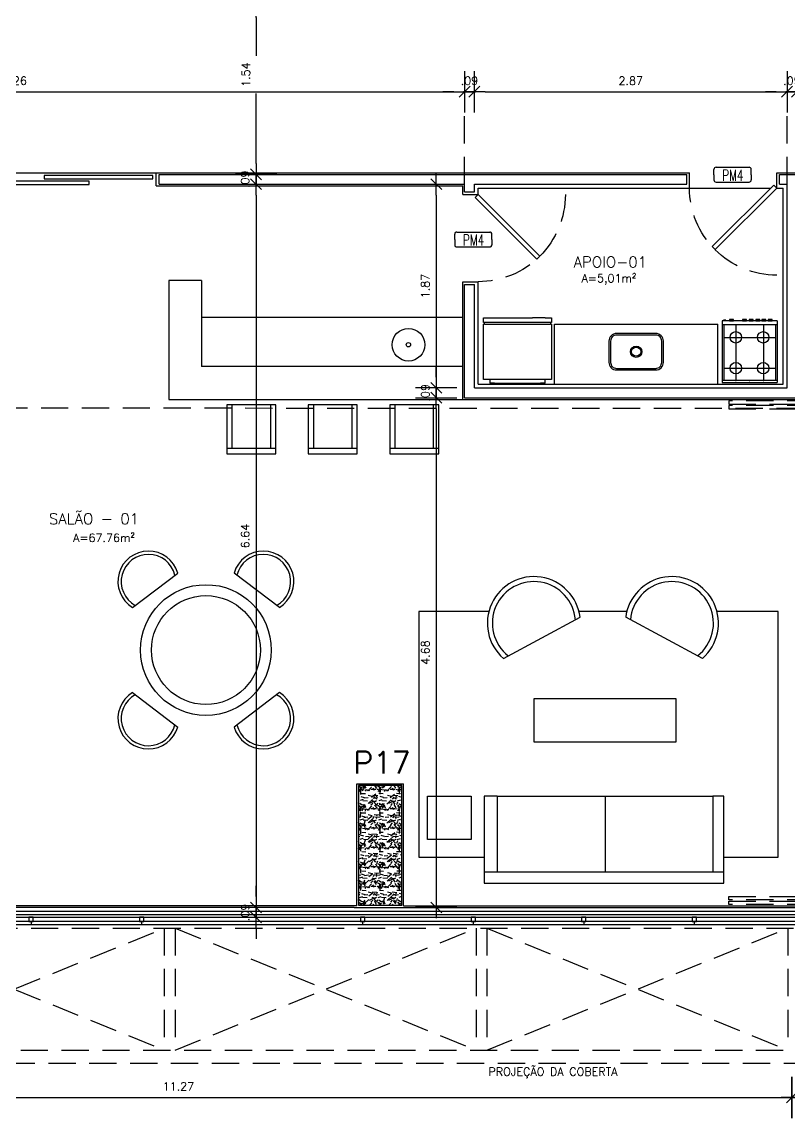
# Model space of a CAD drawing. Header units: millimetres. Extents: x 1658.6 to 1706.6, y -26.2 to 3.6.
# Drawn here: x 1674.65 to 1681.69, y -15.64 to -5.58 of the extents above; entities that cross this region are included whole.
import ezdxf
from ezdxf.enums import TextEntityAlignment as Align

# ---------------------------------------------------------------- set-up
doc = ezdxf.new("R2010")
doc.units = ezdxf.units.MM
doc.linetypes.add('DASHED2', pattern=[0.375, 0.25, -0.125])
doc.linetypes.add('HIDDEN', pattern=[0.375, 0.25, -0.125])
for name, color, linetype in [('COTA', 11, 'Continuous'), ('EMVISTA', 2, 'Continuous'), ('ESQUADRIA', 2, 'Continuous'), ('ESQUADRIA CT', 2, 'Continuous'), ('HACHURA 1', 8, 'Continuous'), ('HACHURIA', 11, 'Continuous'), ('INDICACOES', 2, 'Continuous'), ('MOBILIA 2', 11, 'Continuous'), ('PAREDE', 7, 'Continuous'), ('PAREDE 1', 7, 'Continuous'), ('PILAR', 21, 'Continuous'), ('PISO', 1, 'Continuous'), ('PROJECAO', 1, 'DASHED2'), ('TEXTO 1', 3, 'Continuous'), ('TEXTO 2', 2, 'Continuous'), ('WC', 4, 'Continuous'), ('WC 2', 11, 'Continuous')]:
    doc.layers.add(name, color=color, linetype=linetype)
doc.styles.add('ROMANS', font='romans.shx')
doc.dimstyles.new('Copy of TICK50', dxfattribs={"dimtxt": 0.075, "dimasz": 0.0995, "dimexe": 0.18, "dimexo": 0.0625, "dimgap": 0.063, "dimtad": 1, "dimrnd": 0.005, "dimzin": 4, "dimdsep": 46, "dimtxsty": 'ROMANS', "dimblk1": 'TICK', "dimblk2": 'TICK', "dimsah": 1, "dimcen": 0.09, "dimse1": 1, "dimse2": 1, "dimclrd": 256, "dimclrt": 2, "dimaunit": 1, "dimadec": 4, "dimazin": 0, "dimtfac": 1, "dimtix": 1, "dimtmove": 2, "dimatfit": 3, "dimldrblk": 'TICK', "dimfxl": 0.18, "dimtfillclr": 256, "dimtolj": 1, "dimtzin": 0, "dimlwd": -1, "dimarcsym": 0})

# ---------------------------------------------------------------- blocks, each defined once
blk = doc.blocks.new('IND ESQUADRIAS')
for p, q in [((-0.2563558479264429, 0.1030012551640027), (-0.2563558479264429, 0.1762319728281909)), ((-0.2265853104265716, 0.2060025103278349), (0.2265853104265716, 0.2060025103278349)), ((0.2563558479265566, 0.1030012551640027), (0.2563558479265566, 0.1762319728281909)), ((-0.2563558479264429, 0.1030012551640027), (-0.2563558479264429, 0.02977053749978609)), ((-0.2265853104265716, 1.13686837721616e-13), (0.2265853104265716, -1.4210854715202e-13)), ((0.2563558479265566, 0.1030012551640027), (0.2563558479265566, 0.02977053749978609))]:
    blk.add_line(p, q)
for centre, start, end in [((-0.2265853104265716, 0.1762319728281909), 90.00000000002606, 180), ((0.2265853104265716, 0.1762319728281909), 0, 89.99999999997395), ((-0.2265853104265716, 0.02977053749978609), 180, 269.9999999999739), ((0.2265853104265716, 0.02977053749978609), 270.000000000026, 0)]:
    blk.add_arc(centre, 0.02977053750000018, start, end)
at = {"linetype": 'ByBlock', "style": 'ROMANS', "width": 0.7}
blk.add_attdef('P01', text='', height=0.15, dxfattribs=at).set_placement((0.004060482612999294, -0.02483593413271024), align=Align.BOTTOM_CENTER)
blk = doc.blocks.new('aae')
at = {"layer": 'MOBILIA 2'}
for p, q in [((1138.9558690445, 53.59926797184039), (1138.9558690445, 54.04926797184021)), ((1138.9558690445, 53.99926797184025), (1139.3558690445, 53.99926797184025)), ((1139.3558690445, 53.64926797184035), (1138.9558690445, 53.64926797184035))]:
    blk.add_line(p, q, dxfattribs=at)
blk.add_lwpolyline([(1139.3558690445, 54.04926797184021), (1138.9058690445, 54.04926797184021), (1138.9058690445, 53.59926797184039), (1139.3558690445, 53.59926797184039)], close=True, dxfattribs=at)
blk = doc.blocks.new('TICK')
at = {"layer": 'COTA'}
for p, q in [((0, 1.907592907288972), (0, -1.907600000000002)), ((-1, 0), (1, 0))]:
    blk.add_line(p, q, dxfattribs=at)
at = {"layer": 'COTA', "color": 2}
blk.add_line((0.5, 0.5), (-0.5, -0.5), dxfattribs=at)
blk = doc.blocks.new('*D89')
at = {"layer": 'COTA'}
blk.add_line((1681.818947151718, -15.45237665051484), (1693.039947151718, -15.45237665051484), dxfattribs=at)
at = {"layer": 'Defpoints', "color": 0}
for p in [(1681.719447151718, -8.715458296289064), (1693.139447151718, -11.75045829628905), (1693.139447151718, -15.45237665051484)]:
    blk.add_point(p, dxfattribs=at)
at = {"layer": 'COTA', "xscale": 0.0995, "yscale": 0.0995, "zscale": 0.0995, "rotation": 180}
blk.add_blockref('TICK', (1681.719447151718, -15.45237665051484), dxfattribs=at)
at = {"layer": 'COTA', "xscale": 0.0995, "yscale": 0.0995, "zscale": 0.0995}
blk.add_blockref('TICK', (1693.139447151718, -15.45237665051484), dxfattribs=at)
at = {"layer": 'COTA', "color": 2, "insert": (1687.429447151718, -15.35187665051484), "char_height": 0.075, "attachment_point": 5, "style": 'ROMANS'}
blk.add_mtext('\\A1;11.42', dxfattribs=at)
blk = doc.blocks.new('*D88')
at = {"layer": 'COTA'}
blk.add_line((1670.553947151719, -15.45237665051484), (1681.619947151718, -15.45237665051484), dxfattribs=at)
at = {"layer": 'Defpoints', "color": 0}
for p in [(1681.719447151718, -8.715458296289064), (1670.454447151719, -11.92545829628905), (1681.719447151718, -15.45237665051484)]:
    blk.add_point(p, dxfattribs=at)
at = {"layer": 'COTA', "xscale": 0.0995, "yscale": 0.0995, "zscale": 0.0995, "rotation": 180}
blk.add_blockref('TICK', (1670.454447151719, -15.45237665051484), dxfattribs=at)
at = {"layer": 'COTA', "xscale": 0.0995, "yscale": 0.0995, "zscale": 0.0995}
blk.add_blockref('TICK', (1681.719447151718, -15.45237665051484), dxfattribs=at)
at = {"layer": 'COTA', "color": 2, "insert": (1676.086947151719, -15.35187665051484), "char_height": 0.075, "attachment_point": 5, "style": 'ROMANS'}
blk.add_mtext('\\A1;11.27', dxfattribs=at)
blk = doc.blocks.new('*D84')
at = {"layer": 'COTA'}
blk.add_line((1678.454650166093, -9.12795836722554), (1678.454650166093, -13.6089583672255), dxfattribs=at)
at = {"layer": 'Defpoints', "color": 0}
for p in [(1678.714447151718, -9.02845836722554), (1678.454650166093, -13.7084583672255), (1678.454650166093, -13.7084583672255)]:
    blk.add_point(p, dxfattribs=at)
at = {"layer": 'COTA', "xscale": 0.0995, "yscale": 0.0995, "zscale": 0.0995}
for p, rotation in [((1678.454650166093, -9.02845836722554), 90), ((1678.454650166093, -13.7084583672255), 270)]:
    blk.add_blockref('TICK', p, dxfattribs=dict(at, rotation=rotation))
at = {"layer": 'COTA', "color": 2, "insert": (1678.354150166093, -11.36845836722552), "char_height": 0.075, "attachment_point": 5, "rotation": 90, "style": 'ROMANS'}
blk.add_mtext('\\A1;4.68', dxfattribs=at)
blk = doc.blocks.new('*D83')
at = {"layer": 'COTA'}
for p, q in [((1678.454650166093, -8.838958367225535), (1678.454650166093, -8.739458367225534)), ((1678.454650166093, -8.938458367225536), (1678.454650166093, -9.02845836722554)), ((1678.454650166093, -9.12795836722554), (1678.454650166093, -9.227458367225541))]:
    blk.add_line(p, q, dxfattribs=at)
at = {"layer": 'Defpoints', "color": 0}
for p in [(1678.804447151718, -8.938458367225536), (1678.454650166093, -9.02845836722554), (1678.714447151718, -9.02845836722554)]:
    blk.add_point(p, dxfattribs=at)
at = {"layer": 'COTA', "xscale": 0.0995, "yscale": 0.0995, "zscale": 0.0995}
for p, rotation in [((1678.454650166093, -8.938458367225536), 270), ((1678.454650166093, -9.02845836722554), 90)]:
    blk.add_blockref('TICK', p, dxfattribs=dict(at, rotation=rotation))
at = {"layer": 'COTA', "color": 2, "insert": (1678.354150166093, -8.983458367225538), "char_height": 0.075, "attachment_point": 5, "rotation": 90, "style": 'ROMANS'}
blk.add_mtext('\\A1;.09', dxfattribs=at)
blk = doc.blocks.new('*D82')
at = {"layer": 'COTA'}
blk.add_line((1678.454650166093, -7.167958367225538), (1678.454650166093, -8.838958367225535), dxfattribs=at)
at = {"layer": 'Defpoints', "color": 0}
for p in [(1678.714447151718, -7.068458367225539), (1678.454650166093, -8.938458367225536), (1678.804447151718, -8.938458367225536)]:
    blk.add_point(p, dxfattribs=at)
at = {"layer": 'COTA', "xscale": 0.0995, "yscale": 0.0995, "zscale": 0.0995}
for p, rotation in [((1678.454650166093, -7.068458367225539), 90), ((1678.454650166093, -8.938458367225536), 270)]:
    blk.add_blockref('TICK', p, dxfattribs=dict(at, rotation=rotation))
at = {"layer": 'COTA', "color": 2, "insert": (1678.354150166093, -8.003458367225537), "char_height": 0.075, "attachment_point": 5, "rotation": 90, "style": 'ROMANS'}
blk.add_mtext('\\A1;1.87', dxfattribs=at)
blk = doc.blocks.new('*D81')
at = {"layer": 'COTA'}
for p, q in [((1676.800294762306, -13.6089583672255), (1676.800294762306, -13.5094583672255)), ((1676.800294762306, -13.7084583672255), (1676.800294762306, -13.79845836722554)), ((1676.800294762306, -13.89795836722554), (1676.800294762306, -13.99745836722554))]:
    blk.add_line(p, q, dxfattribs=at)
at = {"layer": 'Defpoints', "color": 0}
for p in [(1676.800294762306, -13.7084583672255), (1676.800294762306, -13.79845836722554), (1676.800294762306, -13.79845836722554)]:
    blk.add_point(p, dxfattribs=at)
at = {"layer": 'COTA', "xscale": 0.0995, "yscale": 0.0995, "zscale": 0.0995}
for p, rotation in [((1676.800294762306, -13.7084583672255), 270), ((1676.800294762306, -13.79845836722554), 90)]:
    blk.add_blockref('TICK', p, dxfattribs=dict(at, rotation=rotation))
at = {"layer": 'COTA', "color": 2, "insert": (1676.699794762306, -13.75345836722552), "char_height": 0.075, "attachment_point": 5, "rotation": 90, "style": 'ROMANS'}
blk.add_mtext('\\A1;.09', dxfattribs=at)
blk = doc.blocks.new('*D80')
at = {"layer": 'COTA'}
blk.add_line((1676.800294762306, -7.167958367225538), (1676.800294762306, -13.6089583672255), dxfattribs=at)
at = {"layer": 'Defpoints', "color": 0}
for p in [(1681.674447151718, -7.068458367225539), (1676.800294762306, -13.7084583672255), (1676.800294762306, -13.7084583672255)]:
    blk.add_point(p, dxfattribs=at)
at = {"layer": 'COTA', "xscale": 0.0995, "yscale": 0.0995, "zscale": 0.0995}
for p, rotation in [((1676.800294762306, -7.068458367225539), 90), ((1676.800294762306, -13.7084583672255), 270)]:
    blk.add_blockref('TICK', p, dxfattribs=dict(at, rotation=rotation))
at = {"layer": 'COTA', "color": 2, "insert": (1676.699794762306, -10.29877234737648), "char_height": 0.075, "attachment_point": 5, "rotation": 90, "style": 'ROMANS'}
blk.add_mtext('\\A1;6.64', dxfattribs=at)
blk = doc.blocks.new('*D79')
at = {"layer": 'COTA'}
for p, q in [((1676.800294762306, -6.878958367225535), (1676.800294762306, -6.779458367225535)), ((1676.800294762306, -6.978458367225535), (1676.800294762306, -7.068458367225539)), ((1676.800294762306, -7.167958367225538), (1676.800294762306, -7.267458367225538))]:
    blk.add_line(p, q, dxfattribs=at)
at = {"layer": 'Defpoints', "color": 0}
for p in [(1676.800294762306, -6.978458367225535), (1676.800294762306, -7.068458367225539), (1681.674447151718, -7.068458367225539)]:
    blk.add_point(p, dxfattribs=at)
at = {"layer": 'COTA', "xscale": 0.0995, "yscale": 0.0995, "zscale": 0.0995}
for p, rotation in [((1676.800294762306, -6.978458367225535), 270), ((1676.800294762306, -7.068458367225539), 90)]:
    blk.add_blockref('TICK', p, dxfattribs=dict(at, rotation=rotation))
at = {"layer": 'COTA', "color": 2, "insert": (1676.699794762306, -7.023458367225537), "char_height": 0.075, "attachment_point": 5, "rotation": 90, "style": 'ROMANS'}
blk.add_mtext('\\A1;.09', dxfattribs=at)
blk = doc.blocks.new('*D78')
at = {"layer": 'COTA'}
for p, q in [((1676.800294762306, -5.537958367225529), (1676.800294762306, -5.891138345711397)), ((1676.800294762306, -6.878958367225542), (1676.800294762306, -6.234995488568757))]:
    blk.add_line(p, q, dxfattribs=at)
at = {"layer": 'Defpoints', "color": 0}
for p in [(1677.206078499228, -5.438458367225529), (1676.800294762306, -6.978458367225542), (1676.800294762306, -6.978458367225542)]:
    blk.add_point(p, dxfattribs=at)
at = {"layer": 'COTA', "xscale": 0.0995, "yscale": 0.0995, "zscale": 0.0995}
for p, rotation in [((1676.800294762306, -5.438458367225529), 90), ((1676.800294762306, -6.978458367225542), 270)]:
    blk.add_blockref('TICK', p, dxfattribs=dict(at, rotation=rotation))
at = {"layer": 'COTA', "color": 2, "insert": (1676.707607057483, -6.063066917140013), "char_height": 0.075, "attachment_point": 5, "rotation": 90, "style": 'ROMANS'}
blk.add_mtext('\\A1;1.54', dxfattribs=at)
blk = doc.blocks.new('*D77')
at = {"layer": 'COTA'}
for p, q in [((1676.800294762306, -5.248958367225526), (1676.800294762306, -5.149458367225526)), ((1676.800294762306, -5.348458367225525), (1676.800294762306, -5.438458367225522)), ((1676.800294762306, -5.537958367225522), (1676.800294762306, -5.637458367225522))]:
    blk.add_line(p, q, dxfattribs=at)
at = {"layer": 'Defpoints', "color": 0}
for p in [(1677.294447151718, -5.348458367225525), (1676.800294762306, -5.438458367225522), (1677.206078499228, -5.438458367225522)]:
    blk.add_point(p, dxfattribs=at)
at = {"layer": 'COTA', "xscale": 0.0995, "yscale": 0.0995, "zscale": 0.0995}
for p, rotation in [((1676.800294762306, -5.348458367225525), 270), ((1676.800294762306, -5.438458367225522), 90)]:
    blk.add_blockref('TICK', p, dxfattribs=dict(at, rotation=rotation))
at = {"layer": 'COTA', "color": 2, "insert": (1676.699794762306, -5.393458367225524), "char_height": 0.075, "attachment_point": 5, "rotation": 90, "style": 'ROMANS'}
blk.add_mtext('\\A1;.09', dxfattribs=at)
blk = doc.blocks.new('*D66')
at = {"layer": 'COTA'}
blk.add_line((1681.863947151718, -6.21899981550807), (1684.534947151719, -6.21899981550807), dxfattribs=at)
at = {"layer": 'Defpoints', "color": 0}
for p in [(1684.634447151719, -6.21899981550807), (1681.764447151718, -7.068458367225539), (1684.634447151719, -7.068458367225531)]:
    blk.add_point(p, dxfattribs=at)
at = {"layer": 'COTA', "xscale": 0.0995, "yscale": 0.0995, "zscale": 0.0995, "rotation": 180}
blk.add_blockref('TICK', (1681.764447151718, -6.21899981550807), dxfattribs=at)
at = {"layer": 'COTA', "xscale": 0.0995, "yscale": 0.0995, "zscale": 0.0995}
blk.add_blockref('TICK', (1684.634447151719, -6.21899981550807), dxfattribs=at)
at = {"layer": 'COTA', "color": 2, "insert": (1683.199447151718, -6.11849981550807), "char_height": 0.075, "attachment_point": 5, "style": 'ROMANS'}
blk.add_mtext('\\A1;2.87', dxfattribs=at)
blk = doc.blocks.new('*D65')
at = {"layer": 'COTA'}
for p, q in [((1681.574947151718, -6.21899981550807), (1681.475447151718, -6.21899981550807)), ((1681.674447151718, -6.21899981550807), (1681.764447151718, -6.21899981550807)), ((1681.863947151718, -6.21899981550807), (1681.963447151718, -6.21899981550807))]:
    blk.add_line(p, q, dxfattribs=at)
at = {"layer": 'Defpoints', "color": 0}
for p in [(1681.764447151718, -6.21899981550807), (1681.674447151718, -7.068458367225539), (1681.764447151718, -7.068458367225539)]:
    blk.add_point(p, dxfattribs=at)
at = {"layer": 'COTA', "xscale": 0.0995, "yscale": 0.0995, "zscale": 0.0995}
blk.add_blockref('TICK', (1681.674447151718, -6.21899981550807), dxfattribs=at)
at = {"layer": 'COTA', "xscale": 0.0995, "yscale": 0.0995, "zscale": 0.0995, "rotation": 180}
blk.add_blockref('TICK', (1681.764447151718, -6.21899981550807), dxfattribs=at)
at = {"layer": 'COTA', "color": 2, "insert": (1681.719447151718, -6.11849981550807), "char_height": 0.075, "attachment_point": 5, "style": 'ROMANS'}
blk.add_mtext('\\A1;.09', dxfattribs=at)
blk = doc.blocks.new('*D64')
at = {"layer": 'COTA'}
blk.add_line((1678.903947151718, -6.21899981550807), (1681.574947151718, -6.21899981550807), dxfattribs=at)
at = {"layer": 'Defpoints', "color": 0}
for p in [(1681.674447151718, -6.21899981550807), (1678.804447151718, -7.068458367225539), (1681.674447151718, -7.068458367225539)]:
    blk.add_point(p, dxfattribs=at)
at = {"layer": 'COTA', "xscale": 0.0995, "yscale": 0.0995, "zscale": 0.0995, "rotation": 180}
blk.add_blockref('TICK', (1678.804447151718, -6.21899981550807), dxfattribs=at)
at = {"layer": 'COTA', "xscale": 0.0995, "yscale": 0.0995, "zscale": 0.0995}
blk.add_blockref('TICK', (1681.674447151718, -6.21899981550807), dxfattribs=at)
at = {"layer": 'COTA', "color": 2, "insert": (1680.239447151718, -6.11849981550807), "char_height": 0.075, "attachment_point": 5, "style": 'ROMANS'}
blk.add_mtext('\\A1;2.87', dxfattribs=at)
blk = doc.blocks.new('*D63')
at = {"layer": 'COTA'}
for p, q in [((1678.614947151718, -6.21899981550807), (1678.515447151718, -6.21899981550807)), ((1678.714447151718, -6.21899981550807), (1678.804447151718, -6.21899981550807)), ((1678.903947151718, -6.21899981550807), (1679.003447151718, -6.21899981550807))]:
    blk.add_line(p, q, dxfattribs=at)
at = {"layer": 'Defpoints', "color": 0}
for p in [(1678.804447151718, -6.21899981550807), (1678.714447151718, -7.068458367225546), (1678.804447151718, -7.068458367225539)]:
    blk.add_point(p, dxfattribs=at)
at = {"layer": 'COTA', "xscale": 0.0995, "yscale": 0.0995, "zscale": 0.0995}
blk.add_blockref('TICK', (1678.714447151718, -6.21899981550807), dxfattribs=at)
at = {"layer": 'COTA', "xscale": 0.0995, "yscale": 0.0995, "zscale": 0.0995, "rotation": 180}
blk.add_blockref('TICK', (1678.804447151718, -6.21899981550807), dxfattribs=at)
at = {"layer": 'COTA', "color": 2, "insert": (1678.759447151718, -6.11849981550807), "char_height": 0.075, "attachment_point": 5, "style": 'ROMANS'}
blk.add_mtext('\\A1;.09', dxfattribs=at)
blk = doc.blocks.new('*D62')
at = {"layer": 'COTA'}
blk.add_line((1670.553947151717, -6.21899981550807), (1678.614947151718, -6.21899981550807), dxfattribs=at)
at = {"layer": 'Defpoints', "color": 0}
for p in [(1670.454447151717, -5.553458367225552), (1678.714447151718, -6.21899981550807), (1678.714447151718, -7.068458367225546)]:
    blk.add_point(p, dxfattribs=at)
at = {"layer": 'COTA', "xscale": 0.0995, "yscale": 0.0995, "zscale": 0.0995, "rotation": 180}
blk.add_blockref('TICK', (1670.454447151717, -6.21899981550807), dxfattribs=at)
at = {"layer": 'COTA', "xscale": 0.0995, "yscale": 0.0995, "zscale": 0.0995}
blk.add_blockref('TICK', (1678.714447151718, -6.21899981550807), dxfattribs=at)
at = {"layer": 'COTA', "color": 2, "insert": (1674.584447151718, -6.11849981550807), "char_height": 0.075, "attachment_point": 5, "style": 'ROMANS'}
blk.add_mtext('\\A1;8.26', dxfattribs=at)
blk = doc.blocks.new('*D35')
at = {"layer": 'COTA'}
blk.add_line((1677.393947151719, -4.080212613335121), (1678.129947151718, -4.080212613335121), dxfattribs=at)
at = {"layer": 'Defpoints', "color": 0}
for p in [(1678.229447151718, -4.080212613335121), (1677.294447151718, -6.414469998897538), (1678.229447151718, -6.414469998897538)]:
    blk.add_point(p, dxfattribs=at)
at = {"layer": 'COTA', "xscale": 0.0995, "yscale": 0.0995, "zscale": 0.0995, "rotation": 180}
blk.add_blockref('TICK', (1677.294447151718, -4.080212613335121), dxfattribs=at)
at = {"layer": 'COTA', "xscale": 0.0995, "yscale": 0.0995, "zscale": 0.0995}
blk.add_blockref('TICK', (1678.229447151718, -4.080212613335121), dxfattribs=at)
at = {"layer": 'COTA', "color": 2, "insert": (1677.761947151718, -3.979712613335121), "char_height": 0.075, "attachment_point": 5, "style": 'ROMANS'}
blk.add_mtext('\\A1;.94', dxfattribs=at)
blk = doc.blocks.new('FOGÃO 4B')
for p, q in [((0.5600000000000005, 0.6300000000000026), (0, 0.6300000000000026)), ((0, 0), (0, 0.6300000000000026)), ((0.5600000000000005, 0.6049999999999969), (0, 0.6049999999999969)), ((0.0150000000000006, 0.0386474700376454), (0.0150000000000006, 0.6049999999999827)), ((0.1400000000000006, 0.0386474700376454), (0.1400000000000006, 0.6049999999999827)), ((0.4200000000000035, 0.0386474700376383), (0.4200000000000035, 0.6049999999999969)), ((0.545, 0.0386474700376383), (0.545, 0.6049999999999969)), ((0.5600000000000005, 0), (0.5600000000000005, 0.6300000000000026)), ((0.545, 0.4835999694856739), (0.0150000000000024, 0.4835999694856739)), ((0.545, 0.1685999694856761), (0.0150000000000006, 0.1685999694856761)), ((0.5600000000000005, 0.0386474700376311), (0, 0.0386474700376311)), ((0, 0), (0.5600000000000005, 0)), ((0.5451437570488374, -0.0068558178247429), (0.5451437570488374, 0)), ((0.523664426358927, -0.0001333010939817), (0.523664426358927, -0.0068558178247429)), ((0.523664426358927, -0.0068558178247429), (0.5451437570488374, -0.0068558178247429))]:
    blk.add_line(p, q)
for points in [[(0.0519614778746078, -0.0010713266843254), (0.0519614778746078, -0.0134219969571135), (0.092814322520125, -0.0134219969571135), (0.092814322520125, -0.0010713266843254)], [(0.1149253982303264, -0.0010713266843254), (0.1149253982303264, -0.0134219969571135), (0.1557782428758436, -0.0134219969571135), (0.1557782428758436, -0.0010713266843254)], [(0.1776787369126147, -0.0010713266843254), (0.1776787369126147, -0.0134219969571135), (0.2185315815581319, -0.0134219969571135), (0.2185315815581319, -0.0010713266843254)], [(0.245486035757235, -0.0010713266843254), (0.245486035757235, -0.0134219969571135), (0.2863388804027522, -0.0134219969571135), (0.2863388804027522, -0.0010713266843254)], [(0.3120298445612715, -0.0010713266843254), (0.3120298445612715, -0.0134219969571135), (0.3528826892067887, -0.0134219969571135), (0.3528826892067887, -0.0010713266843254)], [(0.4463809522099301, -0.0010713266843254), (0.4463809522099301, -0.0134219969571135), (0.4872337968554472, -0.0134219969571135), (0.4872337968554472, -0.0010713266843254)]]:
    blk.add_lwpolyline(points, close=True)
for centre in [(0.1412634900405827, 0.4835999694856739), (0.4212634900405839, 0.4835999694856739), (0.1412634900405827, 0.1685999694856761), (0.4212634900405839, 0.1685999694856761)]:
    blk.add_circle(centre, 0.0584563888778918)
for p in [(0.1400000000000006, 0.6300000000000026), (0.2799999999999994, 0.6300000000000026), (0.42, 0.6300000000000026)]:
    blk.add_point(p)
blk = doc.blocks.new('GELADEIRA1')
for p, q in [((-0.2475000000000005, -0.0003732400716965), (-0.1974999999999998, 0)), ((0.2975000000000008, 2e-16), (-0.1974999999999998, 0)), ((0.2975000000000008, 2e-16), (0.3475000000000015, -0.0003732400716963)), ((-0.3149999999999995, -0.0403732400716963), (-0.2475000000000005, -0.0403732400716963)), ((-0.3150000000000013, -0.6324999999999995), (-0.3150000000000013, -0.0403732400716963)), ((-0.2475000000000005, -0.0003732400716965), (-0.2475000000000005, -0.0403732400716963)), ((0.3475000000000015, -0.0403732400716964), (0.3475000000000015, -0.0003732400716963)), ((0.4150000000000005, -0.0403732400716964), (0.4150000000000005, -0.6324999999999995)), ((-0.3149999999999995, -0.6999999999999998), (-0.3149999999999995, -0.6524999999999995)), ((-0.2475000000000005, -0.6999999999999998), (-0.3149999999999995, -0.6999999999999998)), ((-0.3050000000000015, -0.6524999999999995), (-0.3050000000000015, -0.6324999999999995)), ((0.4050000000000007, -0.6324999999999995), (-0.3050000000000015, -0.6324999999999995)), ((-0.3050000000000015, -0.6524999999999995), (0.4050000000000007, -0.6524999999999995)), ((-0.2475000000000005, -0.6999999999999998), (-0.1125000000000007, -0.6999999999999998)), ((0.4150000000000005, -0.6999999999999998), (-0.1125000000000007, -0.6999999999999998)), ((0.4050000000000007, -0.6324999999999995), (0.4050000000000007, -0.6524999999999995)), ((0.4150000000000005, -0.6524999999999995), (0.4150000000000005, -0.6999999999999998))]:
    blk.add_line(p, q)
for points in [[(-0.2475000000000005, -0.0403732400716963), (0.3475000000000015, -0.0403732400716963)], [(0.3475000000000015, -0.0403732400716964), (0.4150000000000005, -0.0403732400716964)], [(-0.3149999999999995, -0.6324999999999994), (-0.3050000000000015, -0.6324999999999994)], [(-0.3149999999999995, -0.6524999999999995), (-0.3050000000000015, -0.6524999999999995)], [(0.4050000000000007, -0.6324999999999995), (0.4150000000000005, -0.6324999999999995)], [(0.4050000000000007, -0.6524999999999995), (0.4150000000000005, -0.6524999999999995)]]:
    blk.add_lwpolyline(points)
blk = doc.blocks.new('Cuba Tramontina 47BL')
for points in [[(0.2499999999995453, -0.09750000000001818), (0.2499999999995453, 0.09750000000024557, 0.414213562373095), (0.1799999999995452, 0.1675000000002456), (-0.18, 0.1675000000002456, 0.414213562373095), (-0.25, 0.09750000000024556), (-0.25, -0.09750000000001818, 0.414213562373095), (-0.18, -0.1675000000000182), (0.1799999999995452, -0.1675000000000182, 0.414213562373095)], [(0.2349999999995452, -0.09750000000001818), (0.2349999999995452, 0.09750000000024556, 0.4142135623730949), (0.1799999999995452, 0.1525000000002456), (-0.18, 0.1525000000002456, 0.414213562373095), (-0.235, 0.09750000000024554), (-0.235, -0.09750000000001818, 0.4142135623730949), (-0.18, -0.1525000000000182), (0.1799999999995452, -0.1525000000000182, 0.4142135623730949)]]:
    blk.add_lwpolyline(points, format="xyb", close=True)
for radius in [0.052, 0.042]:
    blk.add_circle((0, 0), radius)
blk = doc.blocks.new('P80')
at = {"layer": 'ESQUADRIA CT', "color": 1, "linetype": 'HIDDEN'}
blk.add_lwpolyline([(-1.78e-14, 0.7999999999999546, 0.414213562373095), (-0.8000000000000149, -2.84e-14, 0.414213562373095)], format="xyb", dxfattribs=at)
at = {"layer": 'ESQUADRIA CT'}
blk.add_lwpolyline([(-0.0274985200500559, -0.0274985200500737), (-0.5931823610801211, 0.5381853209800056), (-0.5656838410300651, 0.5656838410300509), (0, 0)], close=True, dxfattribs=at)
blk = doc.blocks.new('ESTRUTURA(20-03-2019)')
at = {"layer": 'HACHURA 1'}
h = blk.add_hatch(dxfattribs=at)
h.set_pattern_fill('GRAVEL', color=256, scale=0.007, style=0)
h.set_pattern_definition([(228.0128, (-1527.503619496162, 91.48711716250489), (-1.422401208612721, -1.60020196626588), [0.02392047, -2.368135]), (184.9697, (-1527.519621496162, 91.46933716250489), (2.133603451432539, 0.1777987452771221), [0.04104835, -4.06378]), (132.5104, (-1527.560515496162, 91.46578116250488), (1.777998706283219, -1.955801910472229), [0.02894374, -2.865429]), (267.2737, (-1527.629857496162, 91.42133116250488), (0.1777992279579721, 3.55599885573565), [0.03738035, -3.700648]), (292.8337, (-1527.631635496162, 91.38399316250488), (-0.8890025238851333, 2.133601213103578), [0.03665438, -3.628786]), (357.2737, (-1527.617411496162, 91.35021116250488), (-3.55599885573565, 0.1777992279579723), [0.03738035, -3.700648]), (37.6942, (-1527.580073496162, 91.34843316250489), (-2.311401460286795, -1.777998414988943), [0.04943357999999999, -4.893917000000001]), (72.2553, (-1527.540957496162, 91.37865916250489), (1.244602489582704, 3.911601134422548), [0.0466704, -4.620371]), (121.4296, (-1527.526733496162, 91.42310916250489), (-1.422400366468514, 2.311397281198088), [0.03750691, -3.713185]), (175.2364, (-1527.546291496162, 91.45511316250489), (1.955798463713812, -0.1777983313904809), [0.04281990999999955, -2.098172999999971]), (222.3974, (-1527.588963496162, 91.45866916250488), (-2.13360006420678, -1.955797455544588), [0.05537546, -5.482176]), (138.8141, (-1527.453835496162, 91.41955316250488), (-1.244599207195732, 1.06679835899868), [0.01890035, -1.871142]), (171.4692, (-1527.468059496162, 91.43199916250488), (2.311396471691398, -0.3556008960031989), [0.03595773999999954, -3.559821999999971]), (225, (-1527.503619496162, 91.43733316250488), (-3.730349362740526e-17, -0.1777998788090138), [0.02514463, -0.2263023]), (203.1986, (-1527.516065496162, 91.45866916250488), (0.8890029977913583, 0.3556015592014385), [0.01354087, -1.340542]), (291.8014, (-1527.528511496162, 91.45333516250489), (-0.1778001247326156, 0.5334003436112306), [0.01914962, -0.9383360000000001]), (30.9638, (-1527.521399496162, 91.43555516250488), (0.5333994368365759, 0.3556002771062386), [0.03110239999999978, -1.005640999999986]), (161.5651, (-1527.494729496162, 91.45155716250488), (0.3556001622726687, -0.1777997355725554), [0.02249009, -0.539763]), (16.38950000000001, (-1527.631635496162, 91.45333516250489), (1.778000980977855, 0.5333988904977464), [0.03150616000000001, -3.119116]), (70.3462, (-1527.601409496162, 91.46222516250488), (-0.7111980182073556, -1.95579723419815), [0.02643193, -2.616754]), (293.1986, (-1527.494729496162, 91.48711716250489), (-0.3556015592014385, 0.8890029977913584), [0.0270816, -1.327004]), (343.6105, (-1527.484061496162, 91.46222516250488), (-1.778000980977855, 0.5333988904977468), [0.03150615999999955, -3.119115999999971]), (339.444, (-1527.631635496162, 91.34309916250488), (-0.8890011034979137, 0.3555995685235097), [0.03038245, -1.488739]), (294.7751, (-1527.603187496162, 91.33243116250489), (-0.8889979282538788, 1.955799091830967), [0.02545703999999977, -2.520251999999971]), (66.80140000000002, (-1527.492951496162, 91.30931716250488), (0.3556015592014388, 0.8890029977913583), [0.0270816, -1.327004]), (17.35400000000001, (-1527.482283496162, 91.33420916250488), (-2.311400124730197, -0.7111989272923943), [0.02980481, -2.950667999999999]), (69.444, (-1527.580073496162, 91.30931716250488), (-0.3555995685235101, -0.8890011034979135), [0.01519126, -1.503936]), (101.3098999999999, (-1527.503619496162, 91.30931716250488), (-0.1777991224021144, 0.7111977222631835), [0.009066049999999893, -0.8975399999999931]), (165.9638, (-1527.505397496162, 91.31820716250488), (0.5334003748288021, -0.1777996922886549), [0.03665438, -0.6964335]), (186.0090000000001, (-1527.540957496162, 91.32709716250488), (1.777997378109956, 0.1777995847983501), [0.03396869, -3.362898]), (303.6901, (-1527.521399496162, 91.41955316250488), (-0.1778000609915063, 0.3555996569462287), [0.02564268, -0.6154246]), (353.1572, (-1527.507175496162, 91.39821716250488), (3.02260124996504, -0.3556015926158388), [0.04476898999999999, -4.43212]), (60.94540000000001, (-1527.462725496162, 91.39288316250489), (-0.7111983456080363, -1.244597032758389), [0.01830556, -1.812258]), (90, (-1527.453835496162, 91.40888516250489), (-0.1778, 0.1778), [0.010668, -0.167132]), (120.2564, (-1527.544513496162, 91.33243116250489), (0.7111984926785277, -1.244599372273429), [0.02470069, -2.445373]), (48.01279999999999, (-1527.556959496162, 91.35376716250488), (1.42240120861272, 1.600201966265881), [0.04784101, -2.344216]), (0, (-1527.524955496162, 91.38932716250488), (0.1778, 0.1778), [0.046228, -0.131572]), (325.3048, (-1527.478727496162, 91.38932716250488), (-1.777996919366758, 1.244600118333933), [0.0281127, -2.783151]), (254.0546, (-1527.455613496162, 91.37332516250488), (-0.1778004535791032, -0.7112016942242539), [0.02588803, -1.268519]), (207.646, (-1527.462725496162, 91.34843316250489), (-3.37819881343159, -1.778001118230637), [0.04215015, -4.172875]), (175.4261, (-1527.500063496162, 91.32887516250489), (-2.311400532332326, 0.1777991397853624), [0.04459202999999955, -4.414605999999942]), (175.4261, (-1527.500063496162, 91.32887516250489), (-2.311400532332326, 0.1777991397853624), [0.04459202999999955, -4.414605999999942])])
h.paths.add_polyline_path([(-22.36499999999887, 0.1100000000000563), (-21.96499999999833, 0.1100000000000563), (-21.96499999999878, 1.209999999999965), (-22.36499999999842, 1.210000000000022)])
at = {"layer": 'PILAR'}
blk.add_lwpolyline([(-22.36499999999842, 1.210000000000008), (-22.36499999999842, 0.1099999999999994), (-21.96499999999833, 0.1099999999999994), (-21.96499999999833, 1.209999999999965), (-22.36499999999842, 1.209999999999965)], dxfattribs=at)
at = {"layer": 'PROJECAO', "color": 11}
blk.add_line((-29.46999999999866, 0), (2.273736754432321e-13, 0), dxfattribs=at)

msp = doc.modelspace()

# ---------------------------------------------------------------- linework, layer by layer
at = {"layer": 'COTA', "linetype": 'HIDDEN'}
for p, q in [((1678.714447151718, -7.068458367225546), (1678.714447151718, -6.40880601550807)), ((1681.674447151718, -7.068458367225539), (1681.674447151718, -6.40880601550807))]:
    msp.add_line(p, q, dxfattribs=at)
at = {"layer": 'EMVISTA', "color": 1}
for p, q in [((1677.69944715172, -13.7084583672255), (1670.674447151719, -13.7084583672255)), ((1677.69944715172, -13.7084583672255), (1685.734447151718, -13.7084583672255)), ((1670.674447151719, -13.79845836722554), (1700.104447151718, -13.79845836722554))]:
    msp.add_line(p, q, dxfattribs=at)
at = {"layer": 'ESQUADRIA'}
for p, q in [((1692.819447151718, -13.74522331433886), (1670.674447151719, -13.74522331433886)), ((1692.819447151718, -13.77522331433872), (1670.674447151719, -13.77522331433872)), ((1700.144447151718, -13.83845836722556), (1670.674447151719, -13.83845836722556)), ((1700.174447151718, -13.86845836722544), (1670.674447151719, -13.86845836722544)), ((1674.734447151719, -13.83845836722706), (1674.734447151719, -13.86845836722698)), ((1675.749247151719, -13.83845836722553), (1675.749247151719, -13.86845836722544)), ((1677.778847151719, -13.83845836722553), (1677.778847151719, -13.86845836722544)), ((1678.793647151719, -13.83845836722553), (1678.793647151719, -13.86845836722544)), ((1679.808447151719, -13.83845836722553), (1679.808447151719, -13.86845836722544)), ((1680.823247151719, -13.83845836722553), (1680.823247151719, -13.86845836722544))]:
    msp.add_line(p, q, dxfattribs=at)
for points in [[(1675.267978271507, -7.04034554697563), (1674.267978271507, -7.04034554697563), (1674.267978271507, -7.070345546975631), (1675.267978271507, -7.070345546975631)], [(1675.853969550729, -6.989218414426603), (1674.853969550729, -6.989218414426603), (1674.853969550729, -7.019218414426604), (1675.853969550729, -7.019218414426604)]]:
    msp.add_lwpolyline(points, close=True, dxfattribs=at)
at = {"layer": 'ESQUADRIA', "color": 3}
for points in [[(1674.714447151719, -13.83845836722706), (1674.754447151719, -13.83845836722706), (1674.754447151719, -13.79845836722704), (1674.714447151719, -13.79845836722704)], [(1675.729247151719, -13.83845836722553), (1675.769247151719, -13.83845836722553), (1675.769247151719, -13.79845836722551), (1675.729247151719, -13.79845836722551)], [(1677.758847151719, -13.83845836722553), (1677.798847151719, -13.83845836722553), (1677.798847151719, -13.79845836722551), (1677.758847151719, -13.79845836722551)], [(1678.773647151719, -13.83845836722553), (1678.813647151719, -13.83845836722553), (1678.813647151719, -13.79845836722551), (1678.773647151719, -13.79845836722551)], [(1679.788447151719, -13.83845836722553), (1679.828447151719, -13.83845836722553), (1679.828447151719, -13.79845836722551), (1679.788447151719, -13.79845836722551)], [(1680.803247151719, -13.83845836722553), (1680.843247151719, -13.83845836722553), (1680.843247151719, -13.79845836722551), (1680.803247151719, -13.79845836722551)]]:
    msp.add_lwpolyline(points, close=True, dxfattribs=at)
at = {"layer": 'HACHURIA'}
for p, q in [((1675.884447151721, -7.083458367225539), (1675.884447151721, -6.963458367225535)), ((1675.884447151721, -6.963458367225535), (1680.779447151718, -6.963458367225535)), ((1680.779447151718, -7.103458367225542), (1680.779447151718, -6.963458367225542)), ((1681.579447151718, -7.103458367225535), (1681.579447151718, -6.963458367225542)), ((1681.579447151718, -6.963458367225535), (1681.859447151718, -6.963458367225535)), ((1675.884447151721, -7.083458367225539), (1678.699447151718, -7.083458367225539)), ((1678.699447151718, -7.163458367225566), (1678.699447151718, -7.083458367225539)), ((1678.839447151718, -7.163458367225552), (1678.839447151718, -7.103458367225549)), ((1678.839447151718, -7.103458367225549), (1680.779447151718, -7.103458367225549)), ((1681.579447151718, -7.103458367225535), (1681.639447151718, -7.103458367225535)), ((1681.639447151718, -8.90345836722554), (1681.639447151718, -7.103458367225535)), ((1678.699447151718, -7.163458367225552), (1678.839447151718, -7.163458367225552)), ((1678.699447151718, -9.043458367225533), (1678.699447151718, -7.963458367225549)), ((1678.699447151718, -7.963458367225542), (1678.839447151718, -7.963458367225542)), ((1678.839447151718, -8.903458367225532), (1678.839447151718, -7.963458367225542)), ((1678.839447151718, -8.903458367225532), (1681.639447151718, -8.903458367225532)), ((1678.699447151718, -9.043458367225533), (1684.739447151719, -9.043458367225533)), ((1677.724447151719, -12.57345836722554), (1678.154447151719, -12.57345836722554)), ((1677.724447151719, -13.69345836722545), (1677.724447151719, -12.57345836722554)), ((1678.154447151719, -13.69345836722547), (1678.154447151719, -12.57345836722554)), ((1677.724447151719, -13.69345836722547), (1670.649447151719, -13.69345836722547)), ((1678.154447151719, -13.69345836722547), (1685.284447151718, -13.69345836722547))]:
    msp.add_line(p, q, dxfattribs=at)
at = {"layer": 'MOBILIA 2'}
for p, q in [((1675.664941404768, -10.95470589844352), (1676.08116171814, -10.63790840676025)), ((1677.014811280458, -10.95470589844352), (1676.598590967087, -10.63790840676025)), ((1679.071082675284, -11.42148603290103), (1679.775307658266, -11.04441676511296)), ((1680.897425264329, -11.42148603290103), (1680.193200281348, -11.04441676511296)), ((1675.664941404768, -11.73533736574358), (1676.08116171814, -12.05213485742681)), ((1677.014811280458, -11.73533736574358), (1676.598590967087, -12.05213485742681)), ((1679.013723399571, -12.68595933148434), (1678.893723399576, -12.68595933148434)), ((1678.893723399576, -12.68595933148434), (1678.893723399573, -13.48595933148376)), ((1679.013723399571, -12.68595933148434), (1679.013723399574, -13.38595932999273)), ((1679.013723399571, -12.68595933148343), (1680.993723399575, -12.68595933148173)), ((1680.003723399573, -12.68595933148241), (1680.003723399574, -13.38595932999236)), ((1680.993723399575, -12.68595933148173), (1680.993723399575, -13.38595932999128)), ((1681.093723399574, -13.38595932999128), (1678.893723399574, -13.38595932999387))]:
    msp.add_line(p, q, dxfattribs=at)
for points in [[(1678.937235955676, -10.99079092644028), (1678.293723399575, -10.99079092644028), (1678.293723399575, -13.24656331755234), (1678.893723399574, -13.24656331755234)], [(1680.203529599721, -10.99079092644028), (1679.764978339892, -10.99079092644028)], [(1681.093723399574, -13.24656331755234), (1681.593723399574, -13.24656331755234), (1681.593723399574, -10.99079092644028), (1681.031271983937, -10.99079092644028)], [(1681.093723399574, -13.48595933148117), (1681.093723399574, -12.68595933148173), (1680.993723399575, -12.68595933148173)], [(1678.893723399574, -13.48595933148376), (1681.093723399574, -13.48595933148117)]]:
    msp.add_lwpolyline(points, dxfattribs=at)
for points in [[(1680.653723399573, -12.19100478816107), (1679.353723399573, -12.19100478816107), (1679.353723399573, -11.79100478816106), (1680.653723399573, -11.79100478816106)], [(1678.775360488187, -13.08595933148432), (1678.375360488187, -13.08595933148432), (1678.375360488187, -12.68595933148434), (1678.775360488187, -12.68595933148434)]]:
    msp.add_lwpolyline(points, close=True, dxfattribs=at)
for radius in [0.6, 0.5]:
    msp.add_circle((1676.339876342613, -11.34502163209355), radius, dxfattribs=at)
for centre, radius, start, end in [((1675.812486287252, -10.7167342453986), 0.28, 16.35099491088484, 238.2006597661621), ((1676.867266397975, -10.7167342453986), 0.28, 301.7993402338379, 163.6490050891151), ((1675.812486287252, -10.7167342453986), 0.25, 13.69764886031164, 240.8540058167293), ((1676.867266397975, -10.7167342453986), 0.25, 299.1459941832707, 166.3023511396883), ((1679.351107147784, -11.09831782294002), 0.4276112687102431, 7.241484783536131, 229.0911496388091), ((1679.351107147784, -11.09831782294002), 0.3817957756341456, 4.588138732967404, 231.7444956893693), ((1680.617400791829, -11.09831782294002), 0.4276112687102431, 310.9088503611736, 172.7585152164655), ((1680.617400791829, -11.09831782294002), 0.3817957756341456, 308.255504310614, 175.4118612670326), ((1675.812486287252, -11.9733090187885), 0.28, 121.799340233838, 343.6490050891144), ((1675.812486287252, -11.9733090187885), 0.25, 119.1459941832707, 346.3023511396876), ((1676.867266397975, -11.9733090187885), 0.28, 196.3509949108848, 58.20065976616204), ((1676.867266397975, -11.9733090187885), 0.25, 193.6976488603116, 60.85400581672932)]:
    msp.add_arc(centre, radius, start, end, dxfattribs=at)
at = {"layer": 'PAREDE'}
for p, q in [((1675.909447151721, -7.068458367225539), (1675.909447151721, -6.978458367225535)), ((1675.909447151722, -6.978458367225535), (1680.754447151718, -6.978458367225535)), ((1680.754447151718, -7.068458367225546), (1680.754447151718, -6.978458367225549)), ((1681.604447151718, -7.068458367225531), (1681.604447151718, -6.978458367225556)), ((1681.604447151718, -6.978458367225556), (1681.834447151718, -6.978458367225556)), ((1675.909447151721, -7.068458367225546), (1678.714447151718, -7.068458367225546)), ((1678.714447151718, -7.138458367225546), (1678.714447151718, -7.068458367225539)), ((1678.714447151718, -7.138458367225546), (1678.804447151718, -7.138458367225546)), ((1678.804447151718, -7.138458367225553), (1678.804447151718, -7.068458367225539)), ((1678.804447151718, -7.068458367225546), (1680.754447151718, -7.068458367225546)), ((1681.604447151718, -7.068458367225539), (1681.674447151718, -7.068458367225539)), ((1681.674447151718, -8.93845836722555), (1681.674447151718, -7.068458367225539)), ((1678.714447151718, -9.02845836722554), (1678.714447151718, -7.98845836722554)), ((1678.714447151718, -7.988458367225533), (1678.804447151718, -7.988458367225533)), ((1678.804447151718, -8.938458367225536), (1678.804447151718, -7.988458367225533)), ((1678.804447151718, -8.938458367225536), (1681.674447151718, -8.938458367225536)), ((1678.714447151718, -9.02845836722554), (1684.724447151718, -9.02845836722554))]:
    msp.add_line(p, q, dxfattribs=at)
at = {"layer": 'PISO'}
for p, q in [((1671.884447151721, -6.963458367225535), (1675.884447151721, -6.963458367225535)), ((1680.779447151718, -7.103458367225549), (1681.524450111618, -7.103458367225549))]:
    msp.add_line(p, q, dxfattribs=at)
at = {"layer": 'PROJECAO', "color": 3}
msp.add_line((1661.326581848989, -9.118225033420085), (1703.054880457197, -9.131191714492502), dxfattribs=at)
at = {"layer": 'PROJECAO'}
for p, q in [((1673.196322151719, -13.89845836722552), (1675.958197151719, -15.01845836722553)), ((1673.196322151718, -15.01845836722551), (1675.958197151718, -13.89845836722493)), ((1675.958197151718, -13.89845836722435), (1675.958197151718, -15.01845836722435)), ((1676.058197151718, -13.89845836722552), (1678.820072151718, -15.01845836722553)), ((1676.058197151718, -15.01845836722551), (1678.820072151718, -13.89845836722493)), ((1676.058197151718, -13.89845836722432), (1676.058197151718, -15.01845836722434)), ((1678.820072151718, -13.89845836722493), (1678.820072151718, -15.01845836722495)), ((1678.920072151718, -13.89845836722552), (1681.681947151718, -15.01845836722553)), ((1678.920072151717, -15.01845836722551), (1681.681947151718, -13.89845836722493)), ((1678.920072151718, -13.89845836722492), (1678.920072151718, -15.01845836722492)), ((1681.681947151718, -13.89845836722318), (1681.681947151718, -15.0184583672232)), ((1662.264447151717, -15.01845836722553), (1699.014447151719, -15.01845836722553)), ((1662.144447151717, -15.13845836722552), (1701.804447151721, -15.13845836722552))]:
    msp.add_line(p, q, dxfattribs=at)
msp.add_lwpolyline([(1662.264447151717, -7.858458367225481), (1664.834447151719, -7.858458367225481), (1664.834447151719, -13.69845836722543), (1670.234447151719, -13.69845836722543), (1670.234447151719, -13.89845836722552), (1693.229447151718, -13.89845836722552)], dxfattribs=at)
for points in [[(1681.139447151718, -9.08649983016862), (1682.299447151718, -9.08649983016862), (1682.299447151718, -9.056499830168647), (1681.139447151718, -9.056499830168647)], [(1681.139447151718, -9.12993361141939), (1682.299447151718, -9.12993361141939), (1682.299447151718, -9.099933611419416), (1681.139447151718, -9.099933611419416)], [(1681.139447151718, -13.60698312303161), (1682.299447151718, -13.60698312303161), (1682.299447151718, -13.63698312303158), (1681.139447151718, -13.63698312303158)], [(1681.139447151718, -13.65041690428238), (1682.299447151718, -13.65041690428238), (1682.299447151718, -13.68041690428235), (1681.139447151718, -13.68041690428235)]]:
    msp.add_lwpolyline(points, close=True, dxfattribs=at)
at = {"layer": 'WC'}
for radius in [0.15, 0.02]:
    msp.add_circle((1678.199447151718, -8.542221915770966), radius, dxfattribs=at)
at = {"layer": 'WC 2', "color": 1}
for p, q in [((1675.999447151723, -7.953458367223689), (1675.999447151723, -9.04345836722554)), ((1676.299447151723, -7.953458367223689), (1675.999447151723, -7.953458367223689)), ((1676.299447151723, -7.953458367223689), (1676.299447151723, -8.743458367225543)), ((1678.699447151718, -8.743458367225529), (1676.299447151723, -8.743458367225529)), ((1675.999447151723, -9.04345836722554), (1678.699447151718, -9.04345836722554))]:
    msp.add_line(p, q, dxfattribs=at)
at = {"layer": 'WC 2'}
for p, q in [((1678.699447151718, -8.293458367225526), (1676.299447151723, -8.293458367225526)), ((1679.539447151718, -8.90345836722554), (1679.539447151718, -8.353458367225542)), ((1679.539447151718, -8.353458367225542), (1681.039447151718, -8.353458367225542)), ((1681.039447151718, -8.90345836722554), (1681.039447151718, -8.353458367225542))]:
    msp.add_line(p, q, dxfattribs=at)

# ---------------------------------------------------------------- block references
at = {"layer": 'ESQUADRIA', "xscale": -1}
for p, rotation in [((1681.579447151718, -7.103458367225535), 180), ((1678.839447151718, -7.163458367225552), 270)]:
    msp.add_blockref('P80', p, dxfattribs=dict(at, rotation=rotation))
at = {"layer": 'INDICACOES', "xscale": 0.6666666666666666, "yscale": 0.6666666666666666, "zscale": 0.6666666666666666}
for p in [(1681.174687884385, -7.049497886809017), (1678.794565923496, -7.644696587532508)]:
    msp.add_blockref('IND ESQUADRIAS', p, dxfattribs=at).add_auto_attribs({'P01': 'PM4'})
at = {"layer": 'PAREDE'}
msp.add_blockref('ESTRUTURA(20-03-2019)', (1700.104447151718, -13.79845836722551), dxfattribs=at)
at = {"layer": 'PAREDE 1', "rotation": 90}
for p in [(1730.581215123562, -1148.449327411726), (1731.32871512356, -1148.449327411726), (1732.076215123559, -1148.449327411726)]:
    msp.add_blockref('aae', p, dxfattribs=at)
at = {"layer": 'WC'}
msp.add_blockref('Cuba Tramontina 47BL', (1680.289447151718, -8.606396442422195), dxfattribs=at)
at = {"layer": 'WC 2', "rotation": 180}
for name, p, xscale, yscale, zscale in [('GELADEIRA1', (1679.242766184417, -8.894802083093005), 0.855, 0.855, 0.855), ('FOGÃO 4B', (1681.583388438562, -8.322590775315206), 0.9, 0.9, 0.9)]:
    msp.add_blockref(name, p, dxfattribs=dict(at, xscale=xscale, yscale=yscale, zscale=zscale))

# ---------------------------------------------------------------- texts
at = {"layer": 'TEXTO 1', "style": 'ROMANS'}
for s, p in [('APOIO-01', (1679.715716127282, -7.833241028605158)), ('SALÃO - 01', (1674.899237414256, -10.19046369224246))]:
    msp.add_text(s, height=0.1, dxfattribs=at).set_placement(p)
at = {"layer": 'TEXTO 1', "color": 7, "style": 'ROMANS'}
msp.add_text('P17', height=0.2, dxfattribs=at).set_placement((1677.695287711687, -12.47772166040461))
at = {"layer": 'TEXTO 2', "style": 'ROMANS'}
for s, p in [('A=5,01m²', (1679.788492401846, -7.969596504756424)), ('A=67.76m²', (1675.120755180559, -10.35222892029558)), ('PROJEÇÃO DA COBERTA', (1678.9328140336, -15.25337787886959))]:
    msp.add_text(s, height=0.075, dxfattribs=at).set_placement(p)

# ---------------------------------------------------------------- dimensions: what is measured, and where the dimension line sits
at = {"layer": 'COTA'}
for base, p1, p2, picture, middle in [((1678.229447151718, -4.080212613335121), (1677.294447151718, -6.414469998897538), (1678.229447151718, -6.414469998897538), '*D35', (1677.761947151718, -3.979712613335121)), ((1678.714447151718, -6.21899981550807), (1670.454447151717, -5.553458367225552), (1678.714447151718, -7.068458367225546), '*D62', (1674.584447151718, -6.11849981550807)), ((1678.804447151718, -6.21899981550807), (1678.714447151718, -7.068458367225546), (1678.804447151718, -7.068458367225539), '*D63', (1678.759447151718, -6.11849981550807)), ((1681.674447151718, -6.21899981550807), (1678.804447151718, -7.068458367225539), (1681.674447151718, -7.068458367225539), '*D64', (1680.239447151718, -6.11849981550807)), ((1681.764447151718, -6.21899981550807), (1681.674447151718, -7.068458367225539), (1681.764447151718, -7.068458367225539), '*D65', (1681.719447151718, -6.11849981550807)), ((1684.634447151719, -6.21899981550807), (1681.764447151718, -7.068458367225539), (1684.634447151719, -7.068458367225531), '*D66', (1683.199447151718, -6.11849981550807)), ((1681.719447151718, -15.45237665051484), (1670.454447151719, -11.92545829628905), (1681.719447151718, -8.715458296289064), '*D88', (1676.086947151719, -15.35187665051484)), ((1693.139447151718, -15.45237665051484), (1681.719447151718, -8.715458296289064), (1693.139447151718, -11.75045829628905), '*D89', (1687.429447151718, -15.35187665051484))]:
    dim = msp.add_linear_dim(base=base, p1=p1, p2=p2, dimstyle='Copy of TICK50', dxfattribs=at)
    dim.commit()
    dim.dimension.update_dxf_attribs({"geometry": picture, "text_midpoint": middle})
for base, p1, p2, picture, middle in [((1676.800294762306, -5.438458367225522), (1677.294447151718, -5.348458367225525), (1677.206078499228, -5.438458367225522), '*D77', (1676.699794762306, -5.393458367225524)), ((1676.800294762306, -7.068458367225539), (1676.800294762306, -6.978458367225535), (1681.674447151718, -7.068458367225539), '*D79', (1676.699794762306, -7.023458367225537)), ((1678.454650166093, -8.938458367225536), (1678.714447151718, -7.068458367225539), (1678.804447151718, -8.938458367225536), '*D82', (1678.354150166093, -8.003458367225537)), ((1678.454650166093, -9.02845836722554), (1678.804447151718, -8.938458367225536), (1678.714447151718, -9.02845836722554), '*D83', (1678.354150166093, -8.983458367225538)), ((1678.454650166093, -13.7084583672255), (1678.714447151718, -9.02845836722554), (1678.454650166093, -13.7084583672255), '*D84', (1678.354150166093, -11.36845836722552)), ((1676.800294762306, -13.79845836722554), (1676.800294762306, -13.7084583672255), (1676.800294762306, -13.79845836722554), '*D81', (1676.699794762306, -13.75345836722552))]:
    dim = msp.add_linear_dim(base=base, p1=p1, p2=p2, angle=90, dimstyle='Copy of TICK50', dxfattribs=at)
    dim.commit()
    dim.dimension.update_dxf_attribs({"geometry": picture, "text_midpoint": middle})
for base, p1, p2, picture, middle in [((1676.800294762306, -6.978458367225542), (1677.206078499228, -5.438458367225529), (1676.800294762306, -6.978458367225542), '*D78', (1676.707607057483, -6.063066917140013)), ((1676.800294762306, -13.7084583672255), (1681.674447151718, -7.068458367225539), (1676.800294762306, -13.7084583672255), '*D80', (1676.699794762306, -10.29877234737648))]:
    dim = msp.add_linear_dim(base=base, p1=p1, p2=p2, angle=90, dimstyle='Copy of TICK50', dxfattribs=at)
    dim.commit()
    dim.dimension.update_dxf_attribs({"geometry": picture, "text_midpoint": middle, "dimtype": 128})

doc.saveas('drawing.dxf')
